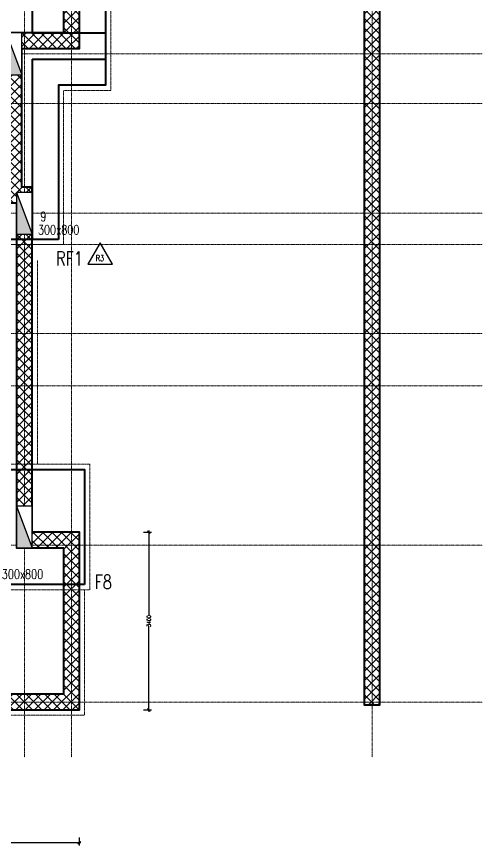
# Model space of a CAD drawing. Header units: millimetres. Extents: x -226110 to 125224, y -84 to 62581.
# Drawn here: x 22935 to 31846, y 2011 to 17864 of the extents above; entities that cross this region are included whole.
import ezdxf
from ezdxf.enums import TextEntityAlignment as Align

# ---------------------------------------------------------------- set-up
doc = ezdxf.new("R2010")
doc.units = ezdxf.units.MM
doc.set_wipeout_variables(frame=1)
for name, pattern in [('CENTER', [2, 1.25, -0.25, 0.25, -0.25]), ('CENTER2', [28.575, 19.05, -3.175, 3.175, -3.175]), ('DASHED2', [9.525, 6.35, -3.175]), ('DOT2', [0.125, 0, -0.125]), ('HIDDEN', [0.375, 0.25, -0.125]), ('HIDDEN2', [4.7625, 3.175, -1.5875])]:
    doc.linetypes.add(name, pattern=pattern)
for name, color, linetype, lineweight in [('Geo Col Size', 36, 'Continuous', 30), ('Geo GF11.12.23$0$Geo Col Hatch', 66, 'Continuous', 5), ('Geo GF11.12.23$0$Geo Column', 10, 'Continuous', 25), ('Geo-Beam', 9, 'HIDDEN2', 40), ('Geo-COLUMN-NO', 3, 'Continuous', 30), ('Geo-COLUMNS', 10, 'Continuous', 30), ('Geo-Dim  Sec & Plan', 250, 'Continuous', 25), ('Geo-Footing', 22, 'Continuous', 40), ('Geo-Footing inner L', 48, 'Continuous', 20), ('Geo-Footing Name', 7, 'Continuous', 30), ('Geo-Footing Pcc L', 251, 'HIDDEN', 13), ('Geo-GRID', 250, 'CENTER2', 13), ('Geo-Grid L', 250, 'CENTER', 13), ('Geo-RCC-PATT-RAMP', 8, 'Continuous', 13), ('Geo-Retaining-W-L', 126, 'Continuous', 40), ('Geo-TEXT-SLAB', 232, 'Continuous', 30)]:
    doc.layers.add(name, color=color, linetype=linetype, lineweight=lineweight)
doc.styles.add('simplex', font='simplex.shx', dxfattribs={"width": 0.75})
doc.dimstyles.new('Geo1-30 Dim 100', dxfattribs={"dimtxt": 75, "dimasz": 55, "dimexe": 50, "dimexo": 0.2, "dimgap": 0.1, "dimtad": 0, "dimdec": 0, "dimdsep": 46, "dimtxsty": 'simplex', "dimblk": 'OBLIQUE', "dimcen": 5, "dimdle": 30, "dimclrd": 252, "dimclre": 252, "dimclrt": 34, "dimadec": 0, "dimazin": 0, "dimtfac": 1, "dimtdec": 0, "dimtmove": 0, "dimatfit": 3, "dimfxl": 100, "dimfxlon": 1, "dimlwd": -1, "dimlwe": -1, "dimarcsym": 0})

# ---------------------------------------------------------------- blocks, each defined once
blk = doc.blocks.new('*U1254')
at = {"layer": 'Geo Col Size', "style": 'simplex', "width": 0.75}
blk.add_attdef('300X800', (278, -469), '', height=180, dxfattribs=at)
blk.add_wipeout([(150, 400), (150, -400), (-150, -400), (-150, 400)]).dxf.layer = 'Geo GF11.12.23$0$Geo Column'
at = {"layer": 'Geo GF11.12.23$0$Geo Col Hatch'}
h = blk.add_hatch(color=256, dxfattribs=at)
h.dxf.hatch_style = 1
h.paths.add_polyline_path([(-150, 400), (-150, -400), (150, -400)])
at = {"layer": 'Geo GF11.12.23$0$Geo Column'}
blk.add_line((-150, 400), (150, -400), dxfattribs=at)
blk.add_lwpolyline([(-150, 400), (-150, -400), (150, -400), (150, 400)], close=True, dxfattribs=at)
blk = doc.blocks.new('Geo GF11.12.23')
ref = blk.add_blockref('*U1254', (59003, 14693))
ref.add_attrib('300X800', '300x800', (57883, 13998), dxfattribs={"layer": 'Geo Col Size', "height": 180, "style": 'simplex', "width": 0.75})
ref = blk.add_blockref('*U1254', (59203, 11643))
ref.add_attrib('300X800', '300x800', (59462, 11236), dxfattribs={"layer": 'Geo Col Size', "height": 180, "style": 'simplex', "width": 0.75})
ref = blk.add_blockref('*U1254', (59203, 5643))
ref.add_attrib('300X800', '300x800', (58770, 4651), dxfattribs={"layer": 'Geo Col Size', "height": 180, "style": 'simplex', "width": 0.75})
at = {"layer": 'Geo-COLUMN-NO', "style": 'simplex', "width": 0.75}
blk.add_text('9', height=180, dxfattribs=at).set_placement((59509, 11493, -42))
blk = doc.blocks.new('GRID')
at = {"layer": 'Geo-Grid L', "ltscale": 3}
for p, q in [((4650, 51726.6), (4650, -6705.1)), ((5550, 51726.6), (5550, -6705.1)), ((11300, 51726.6), (11300, -6705.1)), ((-12192.8, 6750), (13410.8, 6750)), ((-12192.8, 5800), (13410.8, 5800)), ((-12192.8, 3700), (13410.8, 3700)), ((-12192.8, 3100), (13410.8, 3100)), ((-12192.8, 1400), (13410.8, 1400)), ((-12192.8, 400), (13410.8, 400)), ((-12192.8, -2650), (13410.8, -2650)), ((-12192.8, -5650), (13410.8, -5650))]:
    blk.add_line(p, q, dxfattribs=at)
blk = doc.blocks.new('*U684')
at = {"layer": 'Geo-Footing'}
blk.add_lwpolyline([(1150, -1100), (-850, -1100), (-850, 1100), (1150, 1100)], close=True, dxfattribs=at)
at = {"layer": 'Geo-Footing inner L', "linetype": 'DOT2', "ltscale": 2}
blk.add_lwpolyline([(150, 400), (-150, 400), (-150, -400), (150, -400)], close=True, dxfattribs=at)
at = {"layer": 'Geo-Footing Pcc L', "linetype": 'DASHED2', "lineweight": 20, "ltscale": 0.3}
blk.add_lwpolyline([(1250, -1200), (-950, -1200), (-950, 1200), (1250, 1200)], close=True, dxfattribs=at)
at = {"layer": 'Geo-Footing Name', "style": 'simplex', "width": 0.75}
blk.add_attdef('F8', (1359, -1210), '', height=270, dxfattribs=at)
blk = doc.blocks.new('A$C20a6246b1')
at = {"layer": 'Geo-RCC-PATT-RAMP'}
h = blk.add_hatch(dxfattribs=at)
h.set_pattern_fill('ANSI37', color=256, scale=40)
edge = h.paths.add_edge_path()
edge.add_line((10910, 11850), (10910, 8600))
edge.add_line((10910, 8600), (11110, 8600))
edge.add_line((11110, 8600), (11110, 2000))
edge.add_line((11110, 2000), (12010, 2000))
edge.add_line((12010, 2000), (12010, -800))
edge.add_line((12010, -800), (-2810, -800))
edge.add_line((-2810, -800), (-2810, 45750))
edge.add_line((-2810, 45750), (-1510, 45750))
edge.add_line((-1510, 45750), (-1510, 51340))
edge.add_line((-1510, 51340), (2440, 51340))
edge.add_arc((4877, 51453), 2440, 93.1, 182.6734, ccw=False)
edge.add_line((4745, 53890), (12205, 53890))
edge.add_arc((11922, 48007), 5890, 54.5997, 87.2442, ccw=False)
edge.add_line((15334, 52807), (15912, 52339))
edge.add_arc((11852, 47932), 5992, 10.0715, 47.3451, ccw=False)
edge.add_arc((17260, 48892), 500, 0, 10.0715, ccw=False)
edge.add_line((17760, 48892), (17760, -1001))
edge.add_line((17760, -1001), (18060, -1001))
edge.add_line((18060, -1001), (18060, 48875))
edge.add_arc((17060, 48875), 1000, 0, 10.2606)
edge.add_arc((11852, 47932), 6292, 10.2606, 47.4326)
edge.add_line((16108, 52566), (15516, 53046))
edge.add_arc((11922, 48007), 6190, 54.5106, 87.3118)
edge.add_line((12212, 54190), (4756, 54190))
edge.add_arc((4875, 51454), 2738, 92.485, 176.1141)
edge.add_line((2143, 51640), (-1810, 51640))
edge.add_line((-1810, 51640), (-1810, 46050))
edge.add_line((-1810, 46050), (-3110, 46050))
edge.add_line((-3110, 46050), (-3110, -1100))
edge.add_line((-3110, -1100), (12310, -1100))
edge.add_line((12310, -1100), (12310, 2300))
edge.add_line((12310, 2300), (11410, 2300))
edge.add_line((11410, 2300), (11410, 8900))
edge.add_line((11410, 8900), (11210, 8900))
edge.add_line((11210, 8900), (11210, 11550))
edge.add_line((11210, 11550), (12310, 11550))
edge.add_line((12310, 11550), (12310, 49040))
edge.add_line((12310, 49040), (7390, 49040))
edge.add_line((7390, 49040), (7390, 48740))
edge.add_line((7390, 48740), (12010, 48740))
edge.add_line((12010, 48740), (12010, 11850))
edge.add_line((12010, 11850), (10910, 11850))
at = {"layer": 'Geo-Retaining-W-L'}
blk.add_lwpolyline([(17760, 48892), (17760, -1001), (18060, -1001), (18060, 48875, 0.0448)], format="xyb", dxfattribs=at)
for points in [[(-3110, 46050), (-3110, -1100), (12310, -1100), (12310, 2300), (11410, 2300), (11410, 8900), (11210, 8900), (11210, 11550), (12310, 11550), (12310, 49040)], [(12010, 48740), (12010, 11850), (10910, 11850), (10910, 8600), (11110, 8600), (11110, 2000), (12010, 2000), (12010, -800), (-2810, -800), (-2810, 45750)]]:
    blk.add_lwpolyline(points, dxfattribs=at)
blk = doc.blocks.new('A$C08a1fd8b')
at = {"layer": 'Geo-Beam'}
for p, q in [((1400, 3850), (3950, 3850)), ((2050, 3350), (1671, 3350)), ((2050, 3350), (2050, 2450)), ((3950, 3350), (2550, 3350)), ((2550, 3350), (2550, 2450)), ((-150, -850), (-150, 2514)), ((564, 2450), (2050, 2450)), ((2550, 2450), (3950, 2450)), ((350, 1950), (350, -350)), ((350, 1950), (2050, 1950)), ((2050, 1950), (2050, -350)), ((2550, 1950), (3950, 1950)), ((2550, 1950), (2550, -1500)), ((2050, -350), (350, -350)), ((2050, -850), (-150, -850)), ((2050, -850), (2050, -1500))]:
    blk.add_line(p, q, dxfattribs=at)
for points in [[(-150, 2514), (1400, 3850)], [(564, 2450), (1671, 3350)]]:
    blk.add_lwpolyline(points, dxfattribs=at)
at = {"layer": 'Geo-Footing'}
blk.add_lwpolyline([(3050, -1500), (-650, -1500), (-650, 2744), (1214, 4350), (3950, 4350), (3950, 1450), (3050, 1450)], close=True, dxfattribs=at)
at = {"layer": 'Geo-Footing Pcc L', "linetype": 'DASHED2', "lineweight": 20, "ltscale": 0.3}
blk.add_lwpolyline([(3150, -1600), (-750, -1600), (-750, 2789), (1177, 4450), (4050, 4450), (4050, 1350), (3150, 1350)], close=True, dxfattribs=at)
blk = doc.blocks.new('_Oblique')
at = {"color": 0, "linetype": 'ByBlock', "lineweight": -2}
blk.add_line((-0.5, -0.5), (0.5, 0.5), dxfattribs=at)
blk = doc.blocks.new('*D1365')
at = {"layer": 'Geo-Dim  Sec & Plan', "color": 252, "linetype": 'Continuous', "transparency": 16777216}
for p, q in [((8685, 2061), (16304, 2061)), ((24165, 2061), (16546, 2061))]:
    blk.add_line(p, q, dxfattribs=at)
at = {"layer": 'Geo-Dim  Sec & Plan', "color": 252, "transparency": 16777216}
for p, q in [((8715, 2161), (8715, 2011)), ((24135, 2161), (24135, 2011))]:
    blk.add_line(p, q, dxfattribs=at)
at = {"layer": 'Geo-Dim  Sec & Plan', "color": 252, "transparency": 16777216, "xscale": 55, "yscale": 55, "zscale": 55, "rotation": 180}
blk.add_blockref('_Oblique', (8715, 2061), dxfattribs=at)
at = {"layer": 'Geo-Dim  Sec & Plan', "color": 252, "transparency": 16777216, "xscale": 55, "yscale": 55, "zscale": 55}
blk.add_blockref('_Oblique', (24135, 2061), dxfattribs=at)
at = {"layer": 'Geo-Dim  Sec & Plan', "color": 34, "transparency": 16777216, "insert": (16425, 2061), "char_height": 75, "attachment_point": 5, "style": 'simplex'}
blk.add_mtext('15420', dxfattribs=at)
blk = doc.blocks.new('*D1366')
at = {"layer": 'Geo-Dim  Sec & Plan', "color": 252, "transparency": 16777216}
for p, q in [((25366, 8002), (25516, 8002)), ((25366, 4602), (25516, 4602))]:
    blk.add_line(p, q, dxfattribs=at)
at = {"layer": 'Geo-Dim  Sec & Plan', "color": 252, "linetype": 'Continuous', "transparency": 16777216}
for p, q in [((25466, 8032), (25466, 6401)), ((25466, 4572), (25466, 6202))]:
    blk.add_line(p, q, dxfattribs=at)
at = {"layer": 'Geo-Dim  Sec & Plan', "color": 252, "transparency": 16777216, "xscale": 55, "yscale": 55, "zscale": 55}
for p, rotation in [((25466, 8002), 90), ((25466, 4602), 270)]:
    blk.add_blockref('_Oblique', p, dxfattribs=dict(at, rotation=rotation))
at = {"layer": 'Geo-Dim  Sec & Plan', "color": 34, "transparency": 16777216, "insert": (25466, 6302), "char_height": 75, "attachment_point": 5, "rotation": 90, "style": 'simplex'}
blk.add_mtext('3400', dxfattribs=at)

msp = doc.modelspace()

# ---------------------------------------------------------------- linework, layer by layer
at = {"color": 2}
msp.add_lwpolyline([(24533.1, 13534.9), (24296.6, 13125.3), (24769.5, 13125.3), (24533.1, 13534.9)], dxfattribs=at)
at = {"layer": 'Geo-Footing inner L', "linetype": 'DOT2', "ltscale": 2}
msp.add_lwpolyline([(23235.1, 7701.7), (23235.1, 8501.7), (22935.1, 8501.7), (22935.1, 7701.7)], close=True, dxfattribs=at)

# ---------------------------------------------------------------- block references
at = {"layer": 'Geo-GRID'}
msp.add_blockref('GRID', (18435.1, 10401.7), dxfattribs=at)
at = {"layer": 'Geo-Retaining-W-L'}
msp.add_blockref('A$C20a6246b1', (11825.6, 5702.2), dxfattribs=at)

# ---------------------------------------------------------------- texts
at = {"layer": 'Geo-TEXT-SLAB', "color": 7, "linetype": 'Continuous', "style": 'simplex', "width": 0.75}
msp.add_text('R3', height=112.8, dxfattribs=at).set_placement((24529.5, 13187.9), align=Align.CENTER)

# ---------------------------------------------------------------- dimensions: what is measured, and where the dimension line sits
at = {"layer": 'Geo-Dim  Sec & Plan'}
dim = msp.add_linear_dim(base=(24135.1, 2061.4), p1=(8715.1, 4601.7), p2=(24135.1, 4601.7), dimstyle='Geo1-30 Dim 100', dxfattribs=at)
dim.commit()
dim.dimension.update_dxf_attribs({"geometry": '*D1365', "text_midpoint": (16425.1, 2061.4)})

# ---------------------------------------------------------------- next in the draw order: block references
at = {"layer": 'Geo-COLUMNS'}
msp.add_blockref('Geo GF11.12.23', (-36117.9, 2458.7), dxfattribs=at)

# ---------------------------------------------------------------- next in the draw order: linework, layer by layer
at = {"layer": 'Geo-Footing Pcc L', "linetype": 'DASHED2', "lineweight": 20, "ltscale": 0.3}
for points in [[(23335.1, 9301.7), (23335.1, 13201.7)], [(8615.1, 6951.7), (8615.1, 4501.7), (24235.1, 4501.7), (24235.1, 6901.7)]]:
    msp.add_lwpolyline(points, dxfattribs=at)

# ---------------------------------------------------------------- next in the draw order: block references
msp.add_blockref('A$C08a1fd8b', (20685.1, 15101.7))
ref = msp.add_blockref('*U684', (23085.1, 8101.7))
ref.add_attrib('F8', 'F8', (24428.1, 6919.5), dxfattribs={"layer": 'Geo-Footing Name', "height": 270, "style": 'simplex', "width": 0.75})

# ---------------------------------------------------------------- next in the draw order: texts
at = {"layer": 'Geo-Footing Name', "style": 'simplex', "width": 0.75}
msp.add_text('RF1', height=270, dxfattribs=at).set_placement((23690.7, 13102))

# ---------------------------------------------------------------- next in the draw order: dimensions: what is measured, and where the dimension line sits
at = {"layer": 'Geo-Dim  Sec & Plan'}
dim = msp.add_linear_dim(base=(25465.6, 4601.7), p1=(24135.1, 8001.7), p2=(24135.1, 4601.7), angle=90, dimstyle='Geo1-30 Dim 100', dxfattribs=at)
dim.commit()
dim.dimension.update_dxf_attribs({"geometry": '*D1366', "text_midpoint": (25465.6, 6301.7)})

doc.saveas('drawing.dxf')
